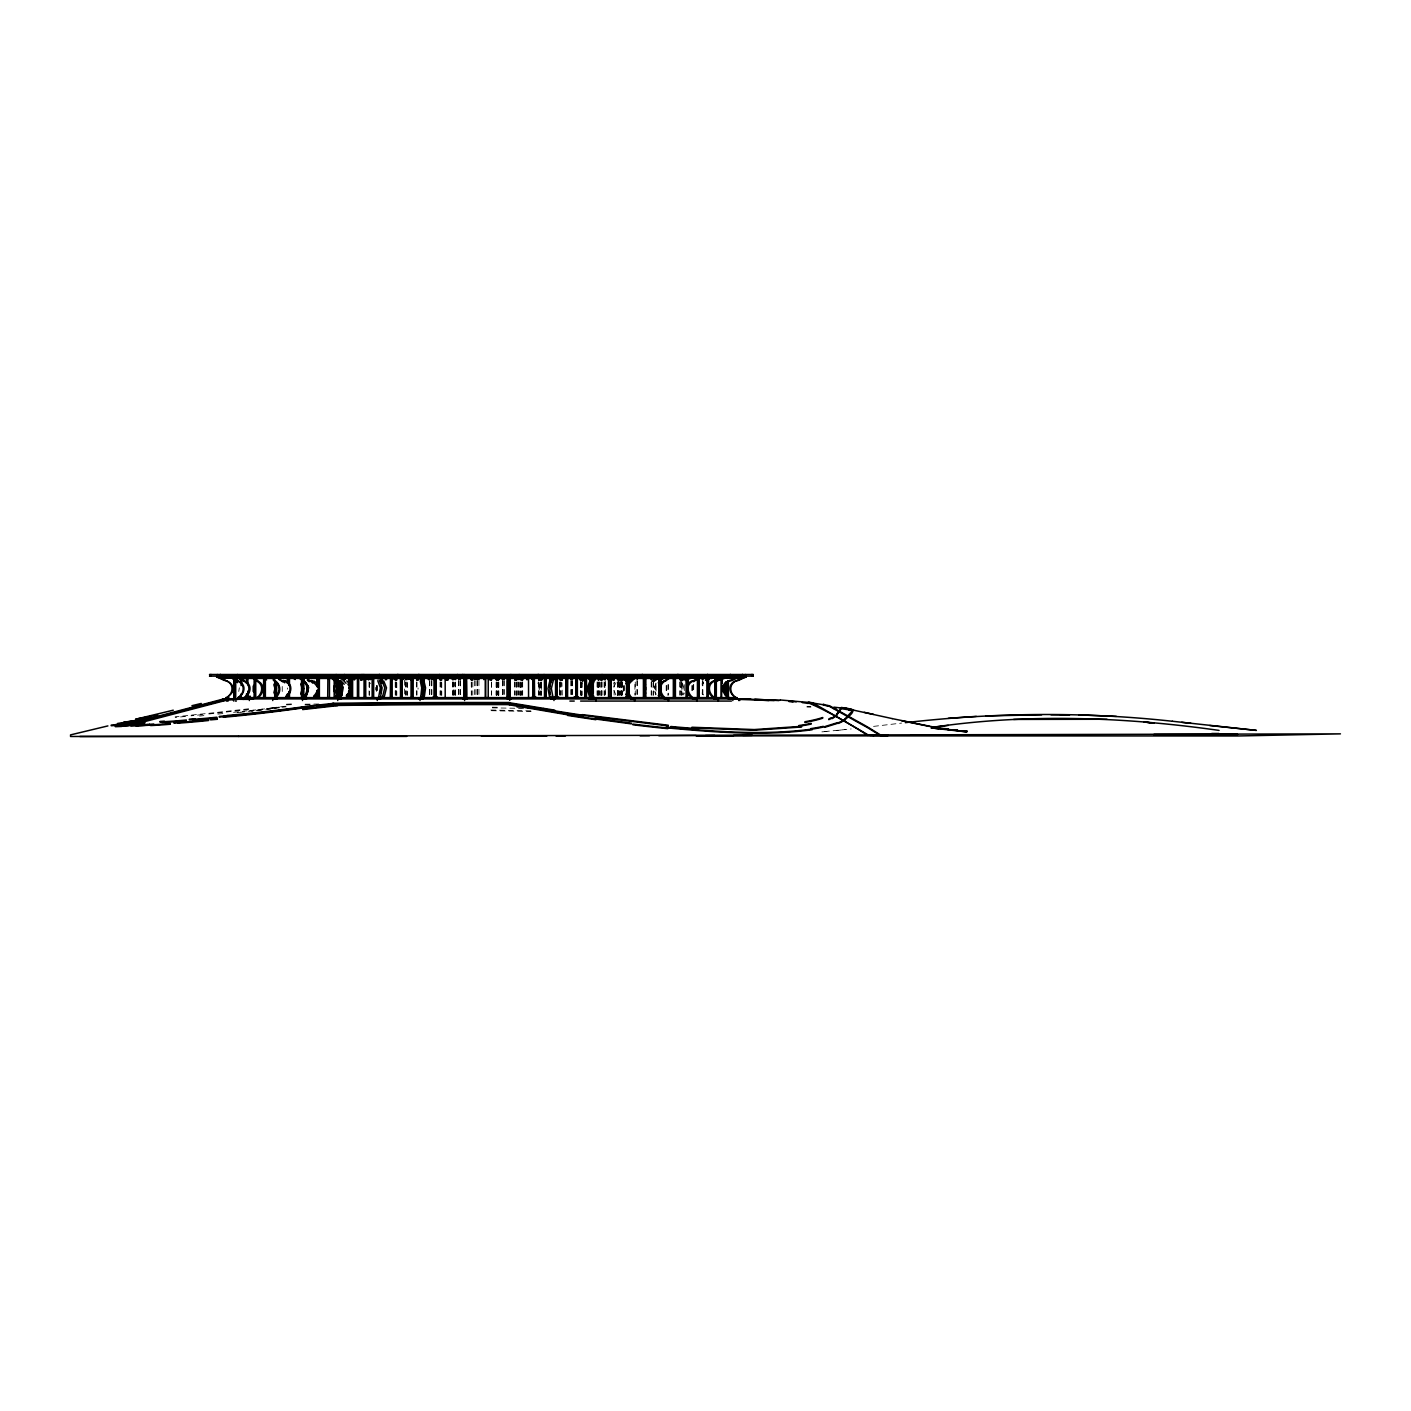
<?xml version="1.0" encoding="UTF-8"?>
<svg xmlns="http://www.w3.org/2000/svg" width="1411" height="1411" viewBox="0 0 1411 1411"><rect width="100%" height="100%" fill="white"/><g stroke="black" fill="none" stroke-linecap="round" stroke-linejoin="round"><path stroke-width="0.75" stroke-dasharray="5 3.75" d="M375.661 690.014L375.679 687.422M496.778 682.448L496.725 694.935M498.577 682.448L498.506 694.935M496.337 682.448L496.284 694.935M498.136 682.448L498.083 694.935M453.196 694.935L453.107 682.448M453.866 694.935L453.76 682.448M454.977 694.935L454.871 682.448M455.63 694.935L455.524 682.448M613.767 687.069L616.166 682.448M541.436 684.476L541.454 693.577M623.309 686.028L623.292 691.461M537.926 683.435L538.244 682.448M540.184 682.448L539.919 694.935L539.037 688.162L540.043 682.448L540.025 695.376M282.271 691.461L282.218 686.028M656.097 686.028L656.062 691.461M238.776 691.461L239.341 687.792M684.264 685.623L684.3 692.113M582.038 682.765L580.679 688.533L581.72 694.935M656.044 684.829L655.127 688.903L656.133 693.295M684.159 684.458L682.871 688.903L684.282 693.859M622.621 683.083L620.946 688.533L622.41 694.935M621.493 682.448L619.482 688.162L620.787 694.935M682.765 684.476L681.442 689.644L683.824 694.935M702.096 684.846L703.666 683.083M613.838 683.418L614.596 682.448M656.027 683.771L654.281 688.903L656.168 694.406M655.992 683.083L653.999 688.533L655.656 694.935M682.695 683.1L680.067 688.533L682.607 694.935M702.096 683.418L703.648 682.13M248.618 708.798L221.174 711.92A352.732 33.811 -12.4 0 1 202.443 713.966L196.588 714.53A351.727 28.679 -12.8 0 1 175.176 716.77M248.618 709.486L221.174 712.59A352.732 33.811 -12.4 0 1 208.511 714.019M271.864 707.811L288.25 705.906M271.864 708.481L277.949 707.758M873.568 726.383L901.594 723.085M233.538 712.343L240.893 711.514A354.972 42.912 -12.1 0 0 279.413 707.07M237.207 712.59L240.893 712.185M282.059 707.281L286.186 706.805M222.867 713.56L215.954 714.319M826.881 731.445L821.29 731.921L851.168 728.958M836.229 730.528L845.559 729.558M202.461 714.636L196.588 715.201A351.727 28.679 -12.8 0 1 190.979 715.836M286.451 704.195L294.44 703.824M286.451 704.883L294.44 704.495M806.969 706.364L810.884 706.47M806.969 707.034L810.884 707.14M703.419 694.935L702.043 693.013M615.866 694.935L613.785 690.014M369.664 682.448L370.405 683.771M702.854 680.825L702.854 695.112M702.325 680.825L702.325 695.112M693.701 684.406L693.701 692.73M693.207 684.794L693.207 693.26M692.342 685.587L692.342 691.549M691.866 685.587L691.866 691.549M681.778 682.024L681.778 695.112M681.319 682.677L681.319 695.376M680.243 682.024L680.243 695.112M679.785 682.024L679.785 695.112M668.338 684.406L668.338 695.112M667.897 684.794L667.897 695.376M666.627 685.587L666.627 692.73M666.186 685.587L666.186 692.73M653.469 682.024L653.469 695.112M653.064 682.677L653.064 695.376M651.6 682.024L651.6 695.112M651.194 682.024L651.194 695.112M637.296 680.825L637.296 695.112M636.943 680.561L636.943 695.376M635.267 682.024L635.267 695.112M634.915 684.406L634.915 695.112M624.226 685.587L624.226 691.549M623.874 685.587L623.874 691.549M623.644 686.91L623.644 691.143M622.233 682.342L622.233 694.776M622.057 682.024L622.057 695.112M621.704 682.024L621.704 695.112M621.493 682.024L621.493 695.112M621.14 682.677L621.14 695.376M620.981 682.342L620.981 694.776M619.94 682.024L619.94 695.112M619.605 682.677L619.605 695.376M618.6 682.024L618.6 695.112M618.106 682.024L618.106 695.112M618.053 682.024L618.053 695.112M617.771 682.024L617.577 695.376M617.454 682.024L617.454 695.112M614.102 682.024L614.102 695.112M605.372 680.825L605.372 695.112M604.878 682.677L604.878 695.376M604.596 682.024L604.596 695.112M604.102 682.024L604.102 695.112M602.091 682.024L602.091 695.112M601.615 682.024L601.527 695.112M601.262 682.024L601.245 695.376M600.821 682.342L600.786 695.376M599.252 682.024L599.252 695.112M598.97 682.024L598.97 695.112M598.423 682.024L598.423 695.112M598.37 682.342L598.37 694.776M597.947 682.677L597.947 695.376M597.523 682.024L597.523 695.112M597.065 682.024L597.065 695.112M581.949 682.677L581.949 695.376M581.896 682.024L581.896 695.112M581.491 682.677L581.491 695.376M580.785 682.024L580.785 695.112M580.521 682.342L580.521 694.776M580.397 682.024L580.397 695.112M572.443 680.825L572.443 695.112M572.072 680.561L572.072 695.376M571.261 680.825L571.261 695.112M570.908 680.825L570.908 695.112M562.301 695.112L561.913 682.677M561.049 682.024L561.049 695.112M560.731 682.024L560.731 695.112M560.096 682.077L560.096 695.023M541.383 682.024L541.383 695.112M541.242 682.677L541.242 695.376M540.254 682.024L540.254 695.112M538.737 682.024L538.861 695.112M538.649 682.024L538.649 695.112M522.67 682.024L522.67 695.112M522.511 682.024L522.511 695.112M521.206 682.024L521.206 695.112M521.047 682.677L521.047 695.376M520.218 682.024L520.218 695.112M520.13 682.677L520.13 695.376M519.019 682.077L519.019 695.023M518.578 682.077L518.578 695.023M517.572 682.024L517.661 695.112M516.426 682.024L516.426 695.112M516.25 682.342L516.285 695.376M514.962 682.024L514.962 695.112M514.821 682.024L514.821 695.112M504.062 680.825L504.062 695.112M503.974 680.561L503.974 695.376M502.581 680.825L502.581 695.112M502.492 680.825L502.492 695.112M498.753 682.024L498.753 695.112M498.718 682.677L498.718 695.376M497.977 682.024L497.907 695.112M497.818 682.342L497.818 694.776M496.46 682.024L496.407 695.376M496.161 682.024L496.125 695.112M491.539 682.024L491.504 695.376M491.381 682.342L491.381 694.776M478.929 680.561L478.929 695.376M477.429 680.825L477.412 695.112M477.165 680.561L477.165 695.376M475.86 680.772L475.86 695.023M474.572 680.825L474.572 695.112M472.808 682.024L472.773 695.112M471.415 682.342L471.415 694.776M471.256 682.024L471.309 695.376M460.303 680.825L460.303 695.112M460.233 680.825L460.233 695.112M458.822 680.561L458.822 695.376M458.734 680.825L458.734 695.112M455.594 682.024L455.665 695.376M453.848 682.024L453.972 695.376M453.019 682.024L453.019 695.112M452.49 682.024L452.49 695.112M441.749 682.677L441.749 695.376M441.59 682.024L441.59 695.112M440.303 682.024L440.303 695.112M440.126 682.024L440.126 695.112M431.801 680.825L431.801 695.112M431.695 680.825L431.695 695.112M429.826 680.561L429.826 695.376M429.614 680.825L429.614 695.112M418.044 687.968L418.044 689.168M416.95 682.024L416.95 695.112M416.686 682.024L416.686 695.112M407.268 682.677L407.268 695.376M406.968 682.024L406.968 695.112M405.962 682.024L405.962 695.112M405.662 682.024L405.662 695.112M404.481 680.261L404.481 694.776M396.773 682.677L396.773 695.376M396.632 682.342L396.632 694.776M396.438 682.024L396.438 695.112M395.556 682.024L395.556 695.112M395.38 682.342L395.38 694.776M395.221 682.024L395.221 695.112M377.407 685.587L377.407 692.73M376.79 685.587L376.79 692.73M376.472 686.487L376.472 692.695M376.367 685.587L376.367 692.73M369.488 682.677L369.488 695.376M369.047 682.024L369.047 695.112M287.385 687.968L287.385 689.168M492.316 707.193A360.034 1.534 1 0 1 500.958 707.352M516.779 707.634A360.034 1.534 1 0 1 543.729 708.11M492.316 707.863A360.034 1.534 1 0 1 543.729 708.781M833.231 708.269A372.098 5.115 0.1 0 1 836.458 708.41M833.231 708.939A372.098 5.115 0.1 0 1 836.458 709.08M490.816 710.015A371.957 1.499 1.2 0 1 531.083 710.862M491.434 710.703A371.957 1.499 1.2 0 1 531.083 711.532M185.511 716.435A351.727 28.679 -12.8 0 1 175.176 717.441M203.889 715.589A363.967 34.869 -12.4 0 1 199.604 716.065M279.413 707.74A354.972 42.912 -12.1 0 1 240.911 712.238M271.3 708.04A366.666 42.277 -11.8 0 1 247.789 710.897M271.3 708.71A366.666 42.277 -11.8 0 1 267.279 709.222M261.335 709.962A366.666 42.277 -11.8 0 1 251.599 711.126M305.076 704.195A360.052 7.549 -0.1 0 1 320.756 704.001M305.076 704.865A360.052 7.549 -0.1 0 1 310.914 704.794M559.638 695.112L559.638 682.024L559.462 695.112"/><path stroke-width="1.5" d="M464.925 690.385L464.925 687.069M508.665 686.028L508.683 691.796M464.29 694.935L464.078 680.966M466.071 694.935L465.859 680.966M464.166 696.928L464.219 695.993M465.947 696.928L466.018 695.993M466.512 694.935L466.3 680.966M464.113 697.775L464.078 678.444L422.418 678.444M466.477 695.464L466.371 696.928M549.743 686.716L549.973 685.235M549.796 686.363L549.973 692.413M645.515 687.069L645.515 690.014M509.142 681.848L509.3 680.966A49.438 5.415 -90 0 1 509.935 677.968M549.955 685.235L551.066 681.848M422.577 696.24L423.529 687.792L422.083 680.966M420.901 695.729L421.73 687.792L420.284 680.966M422.524 696.417L422.242 697.775L422.489 696.593M420.743 696.417L420.425 697.775M348.887 690.737L348.482 692.113M308.286 690.737L307.139 693.577M422.718 695.729L423.759 687.792L422.154 680.966M424.446 695.993L425.558 687.792L423.953 680.966M289.978 690.755L289.943 686.363M424.341 696.417L423.953 697.775M334.336 691.796L334.301 685.623M317.122 690.755L316.769 691.796M337.952 691.796L335.73 696.24M380.635 696.24L382.081 687.792L379.753 680.966M380.582 696.417L379.965 698.092A31.871 10.918 89.5 0 1 379.647 698.921M378.783 696.417L380.37 687.792L377.795 680.684M378.659 696.752L378.148 698.092M253.186 691.461L253.222 686.028M341.674 695.729L343.261 687.422L339.91 680.684M551.048 681.848L551.472 680.966A49.438 13.863 90 0 1 554.082 676.575M341.127 696.928L340.651 697.934M335.095 693.577L336.241 688.533L335.024 684.123M384.427 696.24L386.491 687.792L383.739 680.966M384.18 696.752L383.669 697.775M316.628 692.113L315.376 694.141M382.769 695.993L384.78 687.792L381.975 680.966M382.557 696.417L381.852 697.775M338.728 698.269L341.832 688.162L338.023 680.402M254.086 692.113L255.038 688.533L254.015 685.217M289.414 692.113L285.657 696.593M273.91 692.713L275.039 688.533L273.875 684.846M306.328 696.417L308.709 687.422L303.894 680.102M306.028 696.928L305.252 698.269A31.324 16.914 89 0 1 304.882 698.974M347.794 693.577L347.124 694.671M232.304 692.113C235.813 686.875 229.993 682.148 225.495 680.402M337.987 694.935L336.224 697.775M300.755 693.859L302.342 688.903L300.86 684.123M645.444 684.458L644.245 688.533L645.568 693.295M335.518 696.593L334.777 697.775M303.665 698.269C308.374 693.224 309.52 684.406 302.818 680.402M306.804 694.124L304.141 697.775M625.831 683.771L628.212 680.966A49.42 29.243 89.8 0 1 631.652 677.933M346.947 694.935L346.206 695.993M276.591 696.752C281.653 691.813 280.595 683.206 274.016 680.102M276.468 696.928L275.515 698.269A31.553 20.742 88.9 0 1 275.057 698.974L275.198 680.825M232.109 692.413L231.192 693.577M242.815 698.956A30.248 27.462 88 0 0 243.821 697.969C249.923 693.789 251.458 684.07 243.327 680.966M346.63 697.775C350.969 693.189 352.538 685.164 346.771 680.966M301.337 694.935L303.718 688.533L301.354 683.1M274.404 693.859L276.362 688.533L274.298 683.771M833.866 707.158L840.885 707.969A361.816 62.648 10.7 0 1 838.152 712.484L836.811 713.895M853.408 710.474L840.885 708.639A361.816 62.648 10.7 0 1 838.152 713.155L836.811 714.566M275.41 696.752C280.807 692.166 280.119 683.365 273.346 680.402M275.268 696.928L274.21 698.269M302.836 697.775C307.686 693.295 309.132 684.741 302.554 680.966M314.724 694.935L313.577 696.24M313.718 697.775C319.027 693.577 320.756 684.67 313.842 680.966M236.731 698.939A29.754 28.573 86.5 0 0 237.824 697.951C244.244 693.93 245.814 683.947 237.401 680.966M256.908 697.775C262.728 693.559 263.998 684.159 256.343 680.966M625.902 681.848L626.766 680.966A49.508 29.296 89.8 0 1 632.287 676.539L637.419 676.698A49.42 29.243 -89.8 0 0 631.881 681.072C626.131 685.093 627.648 693.101 631.669 697.775M230.928 693.859L228.335 696.24M257.843 697.775C263.963 693.718 265.391 684.07 257.455 680.966M285.692 697.775C291.636 693.789 293.365 684.3 285.692 680.966M658.249 682.765L660.26 680.966M249.394 696.24L247.472 698.092A32.118 30.83 -87.2 0 1 246.555 698.904M250.417 696.24L248.195 698.269A32.4 31.113 -89.4 0 1 247.419 698.904M238.053 697.934C245.003 694.212 246.872 683.806 237.965 680.966A78.54 75.965 -9.6 0 0 236.36 680.208M227.947 696.593L226.571 697.775M226.377 697.934L225.972 698.269A33.564 33.176 -86.9 0 1 225.178 698.939A31.553 31.165 84.7 0 0 225.76 698.269C233.979 694 234.649 682.589 224.455 680.102M665.163 680.966C658.408 684.67 659.907 693.401 664.987 697.775M663.84 680.966C656.997 684.652 658.567 693.418 663.699 697.775M844.977 718.922L853.408 709.804L841.362 707.422M844.977 719.592C853.62 712.555 858.523 708.163 840.445 708.057M693.242 680.966C685.199 684.388 687.404 694 693.418 698.092A31.871 27.603 89.1 0 0 694.247 698.904M692.431 680.684C684 683.947 685.799 693.983 692.272 698.092A32.753 28.361 89.5 0 0 693.154 698.904M715.571 680.684C706.523 683.612 708.251 694.159 715.324 698.092A32.118 30.83 87.2 0 0 716.241 698.904M714.989 680.402C705.183 683.189 706.84 694.3 714.601 698.269A32.4 31.113 89.4 0 0 715.395 698.904M731.374 680.102C721.338 682.607 721.832 694.106 730.21 698.269A31.324 31.289 72.1 0 0 730.986 698.921M738.341 680.102C728.217 682.554 728.711 694.036 737.036 698.269A31.553 31.165 -84.7 0 0 737.794 698.921A33.564 33.176 86.9 0 1 736.807 698.286C728.464 694.424 726.771 682.889 737.3 680.402M730.016 680.402C719.628 682.924 721.268 694.494 729.61 698.269A33.194 33.158 -85.4 0 0 730.439 698.904M828.821 718.993L831.185 717.793M828.821 719.663L831.185 718.481M837.675 722.608L824.535 726.7M837.675 723.296L824.535 727.37M238.071 699.362L228.035 699.785L127.643 726.083L122.404 726.295L228.035 699.098L238.071 698.692M122.404 725.624L222.797 699.168L248.107 699.362M122.404 726.295L222.797 699.856L232.833 699.362M107.906 725.907L70.55 734.884L70.55 736.489L873.568 734.937M135.915 719.169L173.271 710.192M191.931 705.694L201.279 703.454M812.207 729.064C763.757 735.607 714.619 731.568 666.168 727.124M812.207 729.734C763.757 736.277 714.619 732.238 666.168 727.794M801.589 726.33L754.285 729.558L691.919 727.247M801.589 727L754.285 730.245L691.919 727.917M302.642 708.904L337.723 704.953M302.642 709.574L337.723 705.623M316.717 705.218L333.701 703.331M316.717 705.906L333.701 704.001M948.28 725.413L931.472 727.476C1026.82 713.243 1123.861 716.947 1219.069 730.404M127.131 723.155L128.93 722.943M127.131 723.825L128.93 723.614M905.315 722.661C993.891 712.555 1083.719 711.55 1172.382 721.268M115.367 726.03L121.699 725.765M115.367 726.7L121.699 726.453M219.287 716.435L225.831 715.783M219.287 717.105L225.831 716.471M174.012 722.503L179.603 721.991M174.012 723.173L179.603 722.661M210.574 719.187L217.347 718.605M210.574 719.875L217.347 719.275M189.303 719.169L194.912 718.71M189.303 719.839L194.912 719.398M948.28 718.305L976.289 716.382M159.972 721.462L164.329 721.144M159.972 722.132L164.329 721.815M149.301 724.319L153.799 724.019M149.301 724.989L153.799 724.69M931.472 728.005L938.932 727.67L931.472 728.235L938.932 728.111L966.958 731.956L931.472 727.97L938.932 728.111L892.246 718.622M1013.645 719.434L1107.018 719.257M985.619 715.924L1041.653 714.813M135.791 722.767L138.543 722.679M135.791 723.437L138.543 723.349M742.856 735.378L752.186 735.307L733.508 735.396M79.88 736.489L238.618 736.471M733.508 735.801L696.17 735.837L1237.729 735.978L1340.45 733.861L873.568 734.919M814.323 703.842L808.221 702.29L829.562 705.765L860.587 723.085A358.112 60.655 9.4 0 1 869.229 728.005L880.129 734.725L888.101 735.466L880.129 735.396L869.335 728.693A358.112 60.655 9.4 0 0 860.463 723.737L829.562 706.435L823.389 705.006M406.703 736.419L238.618 736.489M869.846 735.448L888.101 735.466M481.398 736.26L546.762 736.154M209.498 674.493L753.298 674.493M222.162 675.834L740.634 675.834M209.498 676.134L753.298 676.134M216.659 676.698L228.529 676.698M230.275 676.698L235.196 676.698M238.9 676.698L249.006 676.698M261.599 676.698L277.738 676.698M279.942 676.663L306.857 676.698M307.686 676.663L341.127 676.698M341.779 676.663L421.624 676.698M422.189 676.663L470.18 676.663M500.323 676.663L508.066 676.663M511.382 676.663L551.384 676.663M586.517 676.698L588.352 676.698M621.687 676.698L629.077 676.698M655.939 676.698L663.417 676.698M665.675 676.698L672.024 676.698M685.058 676.698L690.385 677.245M693.048 676.698L701.214 676.698M713.807 676.698L723.896 676.698M746.137 676.698L727.617 676.698A46.087 43.988 54.2 0 0 719.963 679.961M222.162 677.245L740.634 677.245M220.363 678.144L228.97 678.144M230.998 678.144L236.007 678.144M363.844 678.18L392.399 678.18L392.399 679.485M417.021 678.18L403.564 678.18L403.564 679.485M531.206 678.18L561.031 678.18M684.247 678.144L689.961 678.144M742.433 678.144L726.788 677.703M273.258 678.444L264.862 678.444L264.862 697.493M280.013 678.444L287.844 678.444L287.844 683.206M307.915 678.444L317.44 678.444L317.44 686.787M335.924 678.444L338.181 678.444L338.146 697.493M341.744 678.444L377.478 678.444M380.317 678.444L420.019 678.444M465.048 678.444L508.948 678.444M509.706 678.444L551.542 678.444M553.747 678.444L591.985 678.444M594.313 678.444L630.223 678.444M632.41 678.444L664.246 678.444M666.433 678.444L690.808 678.444M694.988 678.444L697.934 678.444L697.934 697.493M711.797 678.444L708.093 678.444L708.093 682.024M717.441 678.444L724.601 678.444M433.001 696.981L437.428 696.981M532.159 696.981L535.827 696.981M554.276 696.981L558.65 696.981M574.171 696.822L578.193 696.822M225.672 697.616L228.847 697.616L228.847 698.921M237.789 697.493L242.039 697.493M242.992 697.616L737.142 697.616M228.723 698.727L235.231 698.727M237.101 698.727L242.11 698.727M252.728 698.727L242.868 699.362M692.536 698.727L694.741 699.168M222.585 698.921L740.228 698.921M588.898 699.168L596.165 698.727L592.602 699.168M226.518 701.073L228.141 701.073M233.75 701.073L232.938 698.921M235.443 701.073L236.343 701.073M569.885 701.073L574.242 701.073M580.591 701.073L731.445 701.073M1050.983 714.777L1069.661 714.83L1060.331 714.777M940.802 728.87L948.28 728.87L931.472 727.776L938.932 728.87M910.924 735.113L985.619 734.919L929.602 735.237M696.17 735.554L658.814 735.713M705.5 735.554L714.83 735.484M565.441 735.96L556.093 736.031M640.135 735.784L649.483 735.731M1211.59 733.597L1219.069 733.614L1211.59 733.632M735.995 698.745L780.16 700.297M739.999 699.45L774.128 700.597M1078.992 714.918L1116.348 716.365M849.052 709.627L853.408 709.804M849.052 710.297L852.367 710.421M754.85 699.239L778.943 700.579M754.85 699.909L768.907 700.544M780.195 699.962L808.221 702.396M668.355 725.254L582.337 714.619M668.355 725.924L582.337 715.289M1172.382 721.25L1256.407 730.404L1209.721 725.519M824.13 704.424L823.16 704.371L824.165 704.724M788.978 701.549L793 701.99M1181.712 722.309L1191.043 723.367M790.195 701.179L796.227 701.867M809.297 702.343L812.754 702.801L867.888 734.761L873.991 735.484M631.405 723.19L595.001 718.287M631.405 723.878L595.001 718.957M802.242 702.59L808.274 703.436M508.277 702.572L527.026 705.606A363.421 58.856 11.2 0 0 554.735 710.139M508.277 703.242L527.026 706.276A363.421 58.856 11.2 0 0 554.735 710.809M566.852 713.984L509.159 704.124M566.852 714.671L509.159 704.794M929.602 726.471L901.594 720.704M845.559 708.393L892.246 718.605M864.237 712.308L873.568 714.389M812.26 704.001L814.323 704.512M809.314 703.295C824.465 709.574 850.251 723.914 867.888 735.448M826.899 705.518L828.839 706.064M284.687 680.966L286.38 682.13M312.484 680.966L317.122 686.363M303.876 680.966L306.787 683.771M287.174 682.748L288.25 683.753M288.567 684.106L289.396 685.217M337.952 683.1L336.047 680.966A49.508 29.296 -89.8 0 0 330.879 676.769M659.978 697.775L658.249 695.464M630.223 697.775C626.149 693.048 624.756 685.164 630.4 680.966A49.508 29.296 -89.8 0 1 635.955 676.627M628.036 697.775L625.814 694.124M625.937 696.752L626.572 697.775M347.9 684.106L348.499 685.217M589.816 697.775L587.082 688.533L589.939 680.966A49.438 21.888 90 0 1 594.084 676.575L598.37 676.698A49.438 21.888 -90 0 0 594.207 681.019L591.332 688.533L594.066 697.775M592.479 697.775L589.727 688.533L592.602 680.966A49.438 21.888 -90 0 1 596.747 676.575M591.403 697.775L588.669 688.533L591.526 680.966A49.438 21.888 90 0 1 594.119 677.968M307.721 685.235L308.286 686.716M337.917 685.623L334.583 680.966A49.42 29.243 -89.8 0 0 329.063 676.539L329.098 677.245M553.077 697.775L551.348 688.533L553.165 680.966A49.438 13.863 -90 0 1 555.793 676.575M551.384 697.775L550.837 695.993M549.69 697.775L547.962 688.533L549.779 680.966A49.438 13.863 90 0 1 552.406 676.575L585.777 675.94M550.413 694.406L549.955 692.413M509.918 697.775L509.953 680.966A49.438 5.415 -90 0 1 510.976 676.575L508.56 676.698A49.438 5.415 -90 0 0 507.537 681.019L507.501 697.775M509.265 697.775L509.124 696.593M508.154 697.775L508.189 680.966A49.438 5.415 -90 0 1 509.212 676.575M349.081 687.422L349.134 688.533M751.64 674.493L751.71 676.134M745.625 674.493L745.625 676.134M742.486 674.493L742.486 676.134M742.327 674.493L742.327 676.134M742.168 678.144L514.486 677.933L514.486 676.134M740.105 675.834L740.105 677.245M739.699 698.921L739.699 700.544M739.223 676.134L739.223 677.933M739.117 676.134L739.117 677.933M738.676 698.921L738.676 700.544M738.235 675.834L738.235 677.245M736.613 697.616L736.613 698.921M734.937 697.616L734.937 698.921M733.261 675.834L733.261 677.245M732.856 698.921L732.856 700.544M732.521 676.134L732.521 677.933M732.15 676.134L732.15 677.933M731.427 675.834L731.427 677.245M730.457 674.493L730.457 676.134M730.228 674.493L730.228 676.134M729.857 697.616L729.857 698.921M728.411 680.825L728.411 697.493M728.235 697.616L728.235 698.921M727.829 680.561L728.005 697.493M726.348 682.024L726.348 696.311M725.96 682.024L725.96 695.112M725.395 682.677L725.395 695.376M722.256 678.444L722.256 683.206M722.256 685.587L722.256 691.549M721.568 677.703L712.308 677.703M721.691 678.444L721.638 697.493M721.092 678.444L721.092 697.493M718.746 675.834L718.746 677.245M718.375 698.921L718.375 701.073M718.217 676.134L718.217 677.933M717.582 676.134L717.582 677.933M717.035 675.834L717.035 677.245M716.329 679.643L716.329 697.493M715.783 679.643L715.783 697.493M715.818 699.168L714.213 699.168M715.5 679.643L715.553 698.921M714.954 678.444L714.954 697.493M714.019 697.616L714.019 698.921M708.622 678.444L708.622 682.024M708.622 683.206L708.622 693.93M708.093 683.206L708.093 693.93M708.093 695.112L708.093 697.493M707.722 674.493L707.722 676.134M707.581 697.493L707.581 678.444L698.674 678.444L698.674 697.493M707.405 674.493L707.405 676.134M707.052 678.444L707.052 697.493M702.854 678.444L702.854 679.643M702.325 678.444L702.325 679.643M699.962 677.703L690.808 677.703M699.186 678.444L699.186 697.493M697.422 678.444L697.422 697.493M697.034 675.834L697.034 677.245M696.699 676.134L696.699 677.933M696.699 698.921L696.699 701.073M695.817 676.134L695.817 677.933M695.482 675.834L695.482 677.245M694.124 697.616L694.124 698.921M692.73 697.616L692.536 699.168M690.102 676.134L690.102 677.933M688.074 678.444L688.074 695.112M687.598 678.444L687.598 697.493M686.646 678.444L686.646 697.493M686.169 678.444L686.169 697.493M681.778 678.444L681.778 679.643M680.243 678.444L680.243 679.643M679.785 678.444L679.785 679.643M678.109 674.493L678.109 676.134M677.721 674.493L677.721 676.134M675.41 678.444L675.41 697.493M674.952 678.444L674.952 697.493M673.788 678.444L673.788 697.493M673.329 678.444L673.329 697.493M671.724 677.703L654.88 677.703M668.779 675.834L668.779 677.245M668.638 676.134L668.638 677.933M668.461 698.921L668.461 701.073M667.544 676.134L667.544 677.933M667.403 675.834L667.403 677.245M667.191 699.168L664.458 699.168M666.239 697.616L666.239 698.921M665.022 697.616L665.022 698.921M661.265 678.444L661.265 696.311M660.842 678.444L660.842 680.825M660.842 682.024L660.842 695.112M660.489 676.134L660.489 677.933M659.466 678.444L659.466 697.493M659.043 678.444L659.043 697.493M653.469 678.444L653.469 679.643M651.6 678.444L651.6 679.643M651.194 678.444L651.194 679.643M645.744 678.444L645.744 697.493M645.356 678.444L645.356 697.493M643.786 678.444L643.786 697.493M643.416 678.444L643.416 697.493M642.534 674.493L642.534 676.134M642.076 674.493L642.076 676.134M637.719 677.703L629.553 677.703M637.296 678.444L637.296 679.643M634.879 676.134L634.879 677.933M634.809 675.834L634.809 677.245M634.562 698.921L634.562 701.073M633.998 699.168L630.788 699.168M633.698 675.834L633.698 677.245M633.627 676.134L633.627 677.933M632.745 697.616L632.745 698.921M631.74 697.616L631.74 698.921M628.971 678.444L628.971 679.643M628.971 680.825L628.971 696.311M628.636 678.444L628.636 679.643M628.636 680.825L628.636 696.311M628.195 677.703L620.24 678.144L620.258 676.134M626.872 678.444L626.872 697.493M626.537 678.444L626.537 697.493M626.043 676.134L626.043 680.278M625.99 680.825L625.743 678.444L625.655 679.643M625.443 676.134L625.443 677.933M625.179 678.444L625.214 679.643M624.791 676.134L624.791 680.278M624.456 678.444L624.456 679.643M624.226 678.444L624.226 679.643M623.909 676.134L623.803 677.933M623.874 678.444L623.874 679.643M623.38 676.134L623.539 678.144M623.203 676.134L623.203 677.933M622.233 676.134L622.233 680.278M622.057 678.444L622.057 679.643M621.704 678.444L621.704 679.643M621.493 678.444L621.493 679.643M620.981 676.134L620.981 680.278M619.888 676.134L619.888 677.933M619.94 678.444L619.94 679.643M618.653 676.134L618.653 677.933M618.6 678.444L618.6 679.643M618.212 676.134L618.212 677.933M618.106 678.444L618.106 679.643M618.053 678.444L618.053 679.643M617.771 678.444L617.771 679.643M617.454 678.444L617.454 679.643M614.155 676.134L614.155 680.278M613.573 678.444L613.485 679.643M612.903 676.134L612.903 680.278M612.409 676.134L612.409 677.933M611.774 676.134L611.774 677.933M611.422 676.134L611.422 680.278M611.086 678.444L611.086 697.493M610.769 697.493L610.769 678.444L610.716 679.643M610.169 676.134L610.169 680.278M609.746 676.134L609.746 677.933M609.041 676.134L609.041 677.933M608.864 678.444L608.864 697.493M608.564 678.444L608.564 697.493M608.07 678.444L607.859 679.643M605.372 678.444L605.372 679.643M604.596 678.444L604.596 679.643M604.102 678.444L604.102 679.643M602.056 674.493L602.074 680.278M601.615 678.444L601.527 679.643M601.262 678.444L601.262 679.643M600.821 676.134L600.821 680.278M600.575 676.134L600.575 677.933M599.693 676.134L599.693 677.933M599.252 678.444L599.252 679.643M598.952 677.703L591.668 677.703M598.97 678.444L598.97 679.643M598.423 678.444L598.423 679.643M598.37 676.134L598.37 680.278M596.483 676.134L596.483 677.933M596.183 675.834L596.183 677.245M596.006 698.921L596.006 701.073M595.354 675.834L595.354 677.245M595.072 676.134L595.072 677.933M594.631 697.616L594.631 698.921M593.89 697.616L593.89 698.921M593.308 682.677L593.308 693.26M592.197 680.825L591.95 696.311M590.574 678.444L590.574 679.643M589.569 678.444L589.569 679.643M589.145 678.444L589.145 679.643M588.387 677.703L581.385 677.703M586.429 678.444L586.429 697.493M586.341 676.134L586.341 696.84M586.024 678.444L586.024 697.493M585.406 675.94L585.248 677.245M585.389 678.444L585.389 697.493M585.071 676.134L584.983 697.493M584.595 676.134L584.595 677.933M584.031 676.134L584.031 677.933M582.196 678.444L582.196 679.643M581.773 676.134L581.773 680.278M580.785 678.444L580.785 679.643M580.521 676.134L580.521 680.278M580.397 678.444L580.397 679.643M579.815 678.444L579.586 679.643M579.498 676.134L579.498 677.933M577.381 678.444L577.381 697.493M576.993 678.444L576.993 697.493M576.235 678.444L576.235 697.493M575.864 678.444L575.864 697.493M572.443 678.444L572.443 679.643M571.261 678.444L571.261 679.643M570.908 678.444L570.908 679.643M567.575 678.444L567.575 697.493M567.434 676.134L567.24 697.493M566.499 676.134L566.499 677.933M566.358 678.444L566.358 697.493M566.181 676.134L566.181 696.84M566.023 678.444L566.023 697.493M565.247 676.134L565.247 677.933M562.301 678.444L562.301 679.643M562.142 676.134L562.142 680.278M561.296 676.134L561.296 677.933M560.89 676.134L560.89 680.278M560.731 678.444L560.731 679.643M559.991 676.134L560.096 679.485M557.133 678.444L557.133 697.775M556.834 678.444L556.834 697.493M555.846 678.444L555.846 697.493M555.546 678.444L555.546 697.493M554.84 699.168L551.031 699.168M554.576 676.134L554.576 677.933M554.082 675.834L554.082 677.245M553.959 698.921L553.959 700.544M553.553 675.834L553.553 677.245M553.059 676.134L553.059 677.933M553.094 697.616L553.094 698.921M552.636 697.616L552.636 698.921M550.219 678.444L550.219 679.643M549.955 678.444L549.955 679.643M546.11 678.444L546.11 697.493M545.934 676.134L545.845 697.493M545.316 676.134L545.334 678.144M545.016 675.834L545.016 677.245M544.681 676.134L544.752 697.493M544.505 678.444L544.505 697.493M544.046 674.493L544.187 677.245M543.905 676.134L543.905 677.933M543.429 676.134L543.429 677.933M541.895 676.134L541.895 677.933M541.383 678.444L541.383 679.643M540.254 678.444L540.254 679.643M540.078 676.134L540.078 680.278M539.549 676.134L539.496 678.144M539.196 675.834L539.196 677.245M538.826 676.134L538.826 680.278M538.438 675.834L538.438 677.245M538.649 678.444L538.649 679.643M538.332 674.493L538.332 676.134M538.05 674.493L538.102 677.933M534.381 678.444L534.593 697.493M533.182 678.444L533.182 697.493M532.97 678.444L532.97 697.493M531.788 678.18L531.788 679.485M528.525 678.444L528.561 697.493M527.097 678.444L527.097 679.643M526.903 678.444L526.903 679.643M522.67 678.444L522.67 679.643M522.493 676.134L522.493 680.278M522.176 676.134L522.176 677.933M521.682 675.834L521.682 677.245M521.153 675.834L521.223 680.278M520.659 676.134L520.659 677.933M520.218 678.444L520.218 679.643M519.213 674.493L519.213 676.134M519.019 679.485L519.019 678.18L488.753 678.18L488.841 679.485M518.578 678.18L518.578 679.485M517.572 678.444L517.661 679.643M516.426 678.444L516.426 679.643M516.25 676.134L516.25 680.278M516.02 676.134L516.02 677.933M514.997 676.134L514.997 680.278M514.821 678.444L514.821 679.643M511.981 678.144L489.882 677.933L489.882 676.134M511.293 699.168L507.343 699.168M510.87 674.493L510.87 676.134M510.447 676.134L510.447 677.933M509.759 675.834L509.759 677.245M509.706 679.643L509.777 697.493M509.724 698.921L509.724 700.544M509.565 675.834L509.565 677.245M508.877 676.134L508.877 677.933M507.149 678.444L507.202 697.493M504.062 678.444L504.062 679.643M502.581 678.444L502.581 679.643M502.492 678.444L502.492 679.643M498.947 676.134L498.947 677.933M498.753 678.444L498.753 679.643M497.977 678.444L497.907 679.643M497.801 676.134L497.818 680.278M496.566 676.134L496.566 680.278M496.231 676.134L496.231 677.933M496.161 678.444L496.125 679.643M491.451 677.933L491.451 676.134L491.381 680.278M491.539 678.444L491.539 679.643M490.128 676.134L490.128 680.278M488.224 678.444L488.224 697.493M485.631 678.444L485.631 697.493M485.366 678.444L485.366 697.493M483.867 678.444L483.867 679.643M478.929 678.444L478.929 679.643M477.429 678.444L477.412 679.643M477.165 678.444L477.165 679.643M475.86 679.485L475.913 678.18L445.664 678.18L445.664 679.485M474.59 678.444L474.572 679.643M472.914 676.134L472.914 677.933L450.814 678.144M472.667 676.134L472.667 680.278M471.415 680.278L471.415 676.134L471.362 677.933M471.256 678.444L471.256 679.643M466.829 699.168L462.861 699.168M466.565 676.134L466.424 678.144M466.635 678.444L466.635 697.493M465.418 676.134L465.418 677.933M464.713 675.834L464.713 677.245M464.925 697.616L464.819 698.921M464.589 675.834L464.589 677.245M464.607 698.921L464.607 700.544M464.043 674.493L463.866 677.933M464.043 678.444L464.043 697.493M462.438 674.493L462.438 676.134M460.303 678.444L460.303 679.643M460.233 678.444L460.233 679.643M458.734 678.444L458.734 679.643M457.517 674.493L457.517 676.134M455.594 678.444L455.594 679.643M453.919 676.134L453.919 677.933M453.848 678.444L453.848 679.643M453.09 678.444L453.019 679.643M452.367 676.134L452.367 677.933M452.367 678.444L452.49 679.643M448.31 676.134L448.31 677.933L220.627 678.144M447.975 678.444L447.975 679.643M447.798 676.134L447.798 680.278M446.776 676.134L446.776 677.933M446.546 676.134L446.546 680.278M446.37 678.444L446.37 679.643M445.153 678.444L445.223 697.493M442.137 676.134L442.137 677.933M441.572 676.134L441.572 680.278M440.567 675.94L440.62 677.933M440.373 675.94L440.32 680.278M440.126 678.444L440.126 679.643M439.544 674.493L439.544 676.134M435.893 678.444L435.893 697.493M435.717 678.444L435.717 697.493M434.465 678.444L434.465 697.493M434.271 678.444L434.271 697.493M433.424 679.485L433.424 678.18L417.462 678.144L417.497 676.134M432.86 678.18L432.86 679.485M431.801 678.444L431.801 679.643M431.695 678.444L431.695 679.643M429.614 678.444L429.614 679.643M428.203 678.444L428.415 679.643M424.693 676.134L424.693 677.933M424.358 675.834L424.358 677.245M424.147 678.444L424.147 686.787M424.147 690.349L424.147 697.493M423.97 676.134L423.97 682.342M423.6 675.834L423.6 677.245M423.265 676.134L423.3 678.144M422.718 676.134L422.771 682.677M422.806 699.168L418.944 699.168M422.542 683.206L422.542 695.112M421.148 697.616L421.148 698.921M420.901 676.134L420.901 677.933M420.743 697.616L420.743 698.921M420.355 675.834L420.355 677.245M420.019 698.921L420.019 700.544M419.914 677.245L419.914 675.834A49.35 11.729 -88.6 0 1 422.259 679.802M419.367 676.134L419.367 677.933M419.014 674.493L419.014 676.134M418.75 674.493L418.608 677.245M418.132 676.134L418.132 680.278M416.88 676.134L416.88 680.278M416.686 678.444L416.686 679.643M413.229 678.444L413.229 679.643M412.859 678.444L412.859 697.493M412.576 678.444L412.576 697.493M411.536 678.444L411.536 697.493M411.254 678.444L411.254 697.493M410.901 678.444L410.901 679.643M410.742 678.444L410.742 679.643M409.737 676.134L409.737 677.933M408.714 677.245L408.714 676.539A49.438 13.863 90 0 1 410.442 679.273A49.438 13.863 -90 0 0 409.384 677.492M408.238 676.134L408.238 677.933M406.968 678.444L406.968 679.643M405.962 678.444L405.962 679.643M405.662 678.444L405.662 679.643M402.682 675.834L402.805 677.933M402.064 678.444L402.064 697.493M401.906 676.134L401.747 697.493M401.641 675.834L401.5 677.933M400.653 676.134L400.812 697.493M400.495 678.444L400.495 697.493M397.973 674.493L397.973 676.134M397.743 674.493L397.743 676.134M397.479 675.834L397.567 677.933M396.632 676.134L396.632 680.278M396.297 676.134L396.297 677.933M396.438 678.444L396.438 679.643M395.556 678.444L395.556 679.643M395.38 676.134L395.38 680.278M395.221 678.444L395.221 679.643M392.734 678.444L392.734 679.643M391.905 678.444L391.905 697.493M391.535 678.444L391.535 697.493M391.341 678.18L391.341 679.485M390.724 678.444L390.724 697.493M390.53 678.444L390.353 697.493M386.561 678.444L386.561 679.643M385.803 678.444L385.803 679.643M385.432 678.444L385.432 679.643M383.386 675.834L383.316 677.933M382.399 678.444L382.399 680.825M382.099 675.834L382.293 680.278M382.011 678.444L382.011 680.825M381.305 686.91L381.305 691.143M381.023 676.134L381.023 680.278M381.023 686.487L381.023 692.695M380.582 699.168L376.931 699.168M379.471 674.493L379.471 676.134M379.259 674.493L379.259 676.134M379.189 697.616L379.189 698.921M378.906 675.834L378.906 677.245M378.518 697.616L378.518 698.921M378.219 676.134L378.042 678.144M377.866 675.834L377.866 677.245M377.107 675.834L377.107 677.245M377.284 698.921L377.284 700.544M376.772 676.134L376.772 677.933M373.668 678.444L373.668 697.493M373.227 678.444L373.227 697.493M372.663 678.444L372.663 697.493M372.239 678.444L372.239 697.493M370.864 678.444L370.599 679.643M369.047 678.444L369.047 679.643M368.553 678.444L368.553 679.643M368.095 678.444L368.095 679.643M367.724 676.134L367.724 677.933M367.089 675.834L367.089 677.245M366.789 676.134L366.789 677.933M366.331 676.134L366.331 677.933M365.678 676.134L365.731 697.493M365.572 675.834L365.572 677.245M365.273 678.444L365.273 697.493M364.849 678.444L364.849 697.493M364.426 676.134L364.426 696.84M364.373 678.444L364.373 697.493M363.879 674.493L363.879 676.134M363.862 677.703L363.844 679.485M363.438 675.834L363.438 677.245M363.103 676.134L363.103 677.933M362.221 676.134L362.221 677.933M362.045 674.493L361.992 680.278M361.533 678.444L361.533 679.643M361.181 678.444L361.181 679.643M360.74 676.134L360.74 680.278M358.694 678.444L358.694 697.493M358.2 678.444L358.2 697.493M357.918 678.444L357.918 697.493M357.424 678.444L357.424 697.493M354.955 678.444L354.725 679.643M354.214 678.444L354.214 679.643M353.932 679.643L354.055 678.18L325.094 677.703M353.755 676.134L353.755 677.933M353.05 676.134L353.05 677.933M352.627 676.134L352.591 697.493M352.08 697.493L352.08 678.444L352.027 679.643M351.727 678.444L351.727 679.643M351.374 676.134L351.374 696.84M351.004 675.94L351.022 677.933M350.545 675.94L350.387 677.933M349.893 676.134L349.84 697.493M349.24 678.444L349.311 697.493M348.87 697.775L348.64 692.695M348.64 676.134L348.711 685.587M344.743 678.444L344.743 679.643M344.584 676.134L344.584 677.933M344.69 678.444L344.69 679.643M344.355 674.493L344.161 677.933M344.196 678.444L344.196 679.643M342.908 676.134L342.908 677.933M342.626 675.94L342.556 678.144M341.832 684.423L341.832 694.776M341.656 682.677L341.656 695.376M341.303 683.206L341.303 695.112M341.391 699.168L338.093 699.168M341.092 683.206L341.092 695.112M340.739 680.825L340.739 697.493M340.562 680.278L340.562 696.84M340.351 697.616L340.351 698.921M339.434 697.616L339.434 698.921M339.151 680.561L339.151 697.493M338.922 680.825L338.922 697.493M338.658 676.134L338.658 677.933M338.587 680.825L338.587 697.493M338.534 675.834L338.534 677.245M338.358 680.825L338.358 697.493M337.723 678.444L337.723 697.493M337.723 698.921L337.723 700.544M337.476 675.834L337.476 677.245M337.617 678.444L337.582 697.493M337.352 676.134L337.352 677.933M337.141 678.444L337.141 697.493M336.841 678.444L336.806 697.493M336.753 678.197L336.753 696.84M336.188 674.493L336.188 676.134M336.259 678.444L336.259 682.677M335.924 680.825L335.924 683.206M335.924 695.112L335.924 697.493M334.178 697.493L334.178 678.444L319.009 678.444L319.009 697.493M333.825 678.444L333.825 679.643M329.469 678.18L329.469 696.84M327.916 676.134L327.687 697.616M319.38 678.444L319.38 697.493M317.44 690.349L317.44 697.493M317.069 678.444L317.069 686.787M317.069 690.349L317.069 697.493M307.915 677.703L291.072 677.703M306.487 699.168L303.612 699.168M305.799 697.616L305.799 698.921M304.653 697.616L304.653 698.921M303.753 678.444L303.753 697.493M303.524 675.834L303.436 677.933M303.33 679.643L303.33 683.206M303.33 684.406L303.33 692.73M303.33 695.112L303.33 697.493M302.518 698.921L302.518 700.544M302.219 675.834L302.148 678.144M301.954 697.493L301.954 678.444L289.008 678.444L289.008 685.587M301.548 678.444L301.548 697.493M294.158 676.134L294.158 677.933M289.467 678.444L289.467 684.794M289.467 691.143L289.467 697.493M289.008 691.549L289.008 697.493M287.844 693.93L287.844 697.493M287.385 678.444L287.385 683.206M287.385 693.93L287.385 697.493M278.567 677.703L262.834 677.703M276.873 699.168L274.528 699.168M276.644 682.677L276.644 693.26M276.574 697.616L276.574 698.921M276.168 683.206L276.168 693.93M274.722 680.825L274.722 697.493M273.928 675.834L273.928 677.245M273.628 676.134L273.628 677.933M272.711 676.134L272.711 677.933M272.746 698.921L272.746 700.544M272.411 675.834L272.411 677.245M266.115 676.134L266.115 677.933M265.374 678.444L265.374 697.493M264.122 697.493L264.122 678.444L255.215 678.444L255.215 697.493M263.628 678.444L263.628 697.493M255.744 678.444L255.744 697.493M254.703 697.493L254.703 678.444L247.295 678.444L247.295 683.206M254.174 678.444L254.174 697.493M253.592 697.616L253.592 698.921M252.093 697.616L252.093 698.921M250.629 675.834L250.629 677.245M250.488 677.703L241.228 677.703M250.135 676.134L250.135 677.933M249.447 676.134L249.447 677.933M249.324 698.921L249.324 700.544M248.936 675.834L248.936 677.245M248.777 697.616L248.777 698.921M247.842 678.444L247.842 684.794M247.842 691.143L247.842 697.493M247.295 693.93L247.26 698.921M247.013 683.206L247.013 678.444L233.82 678.444L233.82 697.493L235.708 697.493L235.708 678.444M247.013 693.93L247.013 697.493M246.466 678.444L246.466 683.206M246.466 693.93L246.466 697.493M244.597 676.134L244.597 677.933M241.722 678.444L241.722 684.794M241.158 678.444L241.105 685.587M241.105 693.93L241.158 697.493M240.54 678.444L240.54 683.206M240.54 695.112L240.54 697.493M237.471 674.493L237.471 676.134M237.418 678.444L237.418 682.677M236.836 678.444L237.013 682.024M236.448 678.444L236.448 682.024M235.126 678.444L235.126 697.493M234.79 678.444L234.79 697.493M234.349 675.834L234.349 677.245M234.385 678.444L234.226 697.493M233.662 676.134L233.662 677.933M233.221 676.134L233.221 677.933M232.55 675.834L232.55 677.245M227.189 697.616L227.189 698.921M226.183 697.616L226.183 698.921M225.566 675.834L225.566 677.245M224.719 676.134L224.561 677.933M224.12 698.921L224.12 700.544M223.696 675.834L223.696 677.245M223.573 676.134L223.573 677.933M223.114 698.921L223.114 700.544M222.691 675.834L222.691 677.245M220.469 674.493L220.469 676.134M220.31 674.493L220.31 676.134M217.312 674.493L217.312 676.134M211.086 674.493L211.086 676.134M736.771 698.815A1068.938 1026.062 89.8 0 1 750.828 699.133M335.307 704.794A371.887 10.477 0 0 1 509.688 703.93M335.307 705.465A371.887 10.477 0 0 1 509.688 704.618M595.918 719.046A370.758 64.853 11.5 0 1 567.522 714.724M595.918 719.716A370.758 64.853 11.5 0 1 567.522 715.395M332.714 703.278A359.964 8.448 0 0 1 508.471 702.519M332.714 703.948A359.964 8.448 0 0 1 508.471 703.189M583.043 715.254A359.893 62.19 11.4 0 1 555.405 710.932M583.043 715.924A359.893 62.19 11.4 0 1 555.405 711.603M667.862 728.005A365.114 61.696 11.4 0 1 632.833 724.09M667.862 728.676A365.114 61.696 11.4 0 1 632.833 724.76M307.757 706.611A366.296 42.63 -11.6 0 1 223.379 716.594M307.757 707.281A366.296 42.63 -11.6 0 1 223.379 717.264M317.598 704.812A354.831 42.365 -11.7 0 1 226.889 715.448M317.598 705.482A354.831 42.365 -11.7 0 1 226.889 716.118M694.582 728.446A350.475 59.703 11.4 0 1 670.825 726.489M694.582 729.117A350.475 59.703 11.4 0 1 670.825 727.176M208.634 719.804A363.456 37.197 -12.3 0 1 177.786 722.52M208.634 720.492A363.456 37.197 -12.3 0 1 177.786 723.19M216.853 717.211A352.027 36.016 -12.3 0 1 192.584 719.416M216.853 717.882A352.027 36.016 -12.3 0 1 192.584 720.086M186.393 720.016A351.074 30.989 -12.6 0 1 161.806 721.832M186.393 720.686A351.074 30.989 -12.6 0 1 161.806 722.503M170.361 723.543A362.574 31.977 -12.6 0 1 150.554 724.901M170.361 724.231A362.574 31.977 -12.6 0 1 150.554 725.571M823.318 726.348A361.269 65.4 11.9 0 1 810.778 728.623M823.318 727.018A361.269 65.4 11.9 0 1 810.778 729.311M149.425 724.284A362.08 25.257 -13 0 1 137.29 725.183M149.425 724.954A362.08 25.257 -13 0 1 137.29 725.854M811.202 723.384A350.069 62.472 11.6 0 1 798.891 725.519M811.202 724.055A350.069 62.472 11.6 0 1 798.891 726.189M147.802 724.637A350.898 24.498 -13 0 1 135.297 724.884M147.802 725.307A350.898 24.498 -13 0 1 135.297 725.554M137.784 725.06A362.609 23.864 -12.4 0 1 130.8 725.377M137.784 725.73A362.609 23.864 -12.4 0 1 130.8 726.048M822.736 717.511A353.35 60.55 10.6 0 1 804.958 721.726M822.736 718.181A353.35 60.55 10.6 0 1 804.958 722.414M144.804 722.503A350.104 24.234 -13 0 1 138.578 722.661M144.804 723.173A350.104 24.234 -13 0 1 138.578 723.332M114.661 724.831A368.924 17.585 7.1 0 1 120.711 724.196M114.661 725.501A368.924 17.585 7.1 0 1 120.711 724.866M845.401 719.01A367.883 64.747 11.3 0 1 838.293 722.767M845.401 719.681A367.883 64.747 11.3 0 1 838.293 723.437M137.537 722.309A349.364 18.466 -13.7 0 1 130.235 722.608M137.537 722.996A349.364 18.466 -13.7 0 1 130.235 723.279M837.358 714.001A359.135 61.855 10.3 0 1 832.067 717.987M837.358 714.689A359.135 61.855 10.3 0 1 832.067 718.658M130.129 722.432A361.816 7.708 -13.3 0 1 111.222 725.06M130.129 723.102A361.816 7.708 -13.3 0 1 111.222 725.73M143.552 719.151A350.193 7.443 -13.2 0 1 123.886 722.026M143.552 719.822A350.193 7.443 -13.2 0 1 123.886 722.714M157.732 715.042A350.439 7.02 -13.2 0 1 135.897 719.028M150.712 717.053A350.439 7.02 -13.2 0 1 135.897 719.698M136.726 720.21A362.063 7.337 -13.3 0 1 117.554 723.455M130.253 722.062A362.063 7.337 -13.3 0 1 117.554 724.125M230.857 677.756A44.323 43.494 -28.1 0 1 236.325 680.278M228.317 676.857A46.263 45.434 -26 0 1 237.313 681.125M216.747 676.839A52.013 51.66 8.4 0 1 225.354 680.631M216.536 677.033A45.681 45.046 11.7 0 1 224.243 680.49M243.309 698.904A32.4 29.754 85.6 0 0 244.403 697.916C251.052 694.089 252.745 683.929 244.226 680.966A79.104 75.277 -44.3 0 0 242.727 680.137M237.507 677.527A46.087 43.988 -54.2 0 1 242.833 679.961M234.702 676.557A46.722 44.676 -58.5 0 1 243.468 680.755M249.112 676.363A50.39 45.805 -68.8 0 1 257.754 680.455M248.265 676.328A47.709 43.23 -74.7 0 1 256.608 680.508M239.658 677.033A48.627 44.817 77.6 0 1 241.898 677.968M238.653 677.509A48.574 43.9 70.5 0 1 244.262 680.331M268.778 676.275A48.679 40.337 -83.8 0 1 274.775 679.379M262.622 676.998A48.997 40.831 84.1 0 1 263.134 677.227M261.476 677.121A49.667 41.095 82.4 0 1 266.626 679.926M297.21 676.398A49.808 36.016 -88 0 1 303.982 680.737M295.922 676.398A49.226 35.557 -88.2 0 1 302.642 680.755M290.754 676.786A49.35 35.645 88 0 1 295.252 679.538M325.394 676.627A49.42 29.243 89.8 0 1 329.08 679.326M368.712 676.575A49.438 21.888 -90 0 1 371.481 679.273M367.107 676.575A49.438 21.888 -90 0 1 369.876 679.273M364.461 676.575A49.438 21.888 90 0 1 367.213 679.273M367.601 677.968A49.438 21.888 -90 0 1 368.818 679.273M410.389 676.575A49.438 13.863 -90 0 1 412.153 679.273M407.003 676.575A49.438 13.863 90 0 1 408.749 679.273M454.236 676.575A49.438 5.415 90 0 1 454.924 679.273M452.472 676.575A49.438 5.415 90 0 1 453.16 679.273M451.82 676.575A49.438 5.415 -90 0 1 452.508 679.273M454.025 678.215A49.438 5.415 90 0 1 454.271 679.273M498.524 679.873A49.508 3.21 -89.8 0 1 498.93 677.033M498.894 678.691A49.508 3.21 89.8 0 1 499.3 676.151M496.725 679.855A49.42 3.21 -89.8 0 1 497.06 677.509M541.559 680.437A49.808 11.782 -88.6 0 1 543.041 677.492M539.743 680.331A49.226 11.694 -88.7 0 1 541.224 677.403M543.094 678.25A49.949 11.817 88.7 0 1 544.575 675.834M541.277 678.18A49.35 11.729 88.6 0 1 541.524 677.686M582.584 681.407A50.232 19.983 -85.4 0 1 585.124 678.303M580.732 680.966A48.679 19.666 -86.2 0 1 583.254 677.933M585.882 677.527A48.997 19.454 86.5 0 1 588.175 675.552M583.784 677.456A49.667 20.089 85.4 0 1 584.436 676.804M620.346 682.395A50.39 27.232 -79.7 0 1 623.821 679.202M618.477 681.39A47.709 26.668 -82.3 0 1 621.951 678.321M625.443 677.809A48.627 25.927 84.3 0 1 628.847 675.64M653.505 681.725A46.087 31.677 -76.1 0 1 657.949 678.691M651.988 681.39A46.722 32.435 -77.7 0 1 655.868 678.62M660.859 677.915A50.867 33.476 81.8 0 1 663.505 676.416M681.513 680.878A44.323 35.892 -73.3 0 1 686.734 677.985M680.455 681.019A46.263 37.268 -73.3 0 1 685.429 678.091M737.442 680.631A52.013 51.66 -8.4 0 1 746.049 676.839M738.553 680.49A45.681 45.046 -11.7 0 1 746.26 677.033M730.281 680.878A50.867 49.561 -61.4 0 1 738.676 677.015M731.709 680.719A45.134 43.67 -55.5 0 1 739.258 677.174M720.263 680.173A46.722 44.676 58.5 0 1 724.795 677.862M705.5 680.173A50.39 45.805 68.8 0 1 713.684 676.363M715.289 680.966A48.627 44.817 -77.6 0 1 723.137 677.033M716.171 681.813A48.574 43.9 -70.5 0 1 724.16 677.509M706.188 680.508A47.709 43.23 74.7 0 1 711.902 677.386M685.076 680.455A50.232 41.766 82.3 0 1 692.907 676.239M692.713 681.266A48.997 40.831 -84.1 0 1 700.173 676.998M693.612 681.725A49.667 41.095 -82.4 0 1 701.32 677.121M686.346 680.543A48.679 40.337 83.8 0 1 692.078 677.139M658.814 680.737A49.808 36.016 88 0 1 665.586 676.398M664.687 698.904A32.33 23.846 89.8 0 1 664.105 698.269M663.964 681.284A49.949 36.104 -88.2 0 1 670.754 676.769M665.304 681.301A49.35 35.645 -88 0 1 672.059 676.786M665.974 698.921A31.994 23.581 89.8 0 1 665.269 698.092M660.154 680.755A49.226 35.557 88.2 0 1 664.352 677.756M632.481 698.921A32.136 19.101 90 0 1 631.899 698.092M464.096 678.515A49.508 3.21 89.8 0 1 464.484 681.654M463.496 676.151A49.508 3.21 -89.8 0 1 464.096 680.384M465.277 676.151A49.42 3.21 -89.8 0 1 465.895 680.367M465.895 678.497A49.42 3.21 89.8 0 1 466.265 681.654M421.113 680.155A49.808 11.782 88.6 0 1 421.977 682.271M421.572 677.403A49.226 11.694 88.7 0 1 423.794 682.148M420.302 698.286A32.33 6.984 89.9 0 1 420.143 698.939M418.22 675.834A49.949 11.817 -88.7 0 1 420.443 679.89M422.154 698.11A31.994 6.914 89.8 0 1 421.96 698.921M379.33 680.243A50.232 19.983 85.4 0 1 381.464 683.294M379.541 677.933A48.679 19.666 86.2 0 1 383.316 682.818M378.166 698.163A32.753 11.182 89.7 0 1 377.831 698.992M374.62 675.552A48.997 19.454 -86.5 0 1 378.201 679.061M376.525 675.322A49.667 20.089 -85.4 0 1 380.282 678.973M341.568 681.495A50.39 27.232 79.7 0 1 344.178 684.282M346.03 683.241A47.709 26.668 82.3 0 0 340.845 678.321A48.574 26.897 -80.1 0 0 335.871 675.234M338.763 698.374A32.4 14.322 89.8 0 1 338.411 699.009M333.948 675.64A48.627 25.927 -84.3 0 1 338.517 678.832M340.598 698.145A32.118 14.216 89.1 0 1 340.174 698.956M311.214 680.472A79.104 52.348 72.9 0 1 312.025 681.054M307.369 680.296A46.087 31.677 76.1 0 1 309.291 681.725M306.504 678.374A46.722 32.435 77.7 0 1 312.907 683.224M303.735 698.427A33.194 17.955 -89.7 0 1 303.277 699.08M297.686 675.71A50.867 33.476 -81.8 0 1 303.4 678.92M299.326 675.763A45.134 29.966 -79 0 1 304.529 678.568M283.223 680.437A78.54 60.338 67 0 1 284.563 681.301M279.025 679.485A44.323 35.892 73.3 0 1 282.606 681.76M277.367 678.091A46.263 37.268 73.3 0 1 284.775 682.818M274.281 698.41A33.564 22.117 -89.4 0 1 273.734 699.062M267.12 675.94A52.013 40.143 -79.6 0 1 273.857 679.291M268.478 676.028A45.681 35.487 -75.2 0 1 274.563 678.973M1237.729 734.496L1153.704 734.567L1237.729 734.62M729.769 698.727L728.817 699.168L729.769 698.727M966.958 731.092L957.61 730.933L966.958 731.092M957.61 730.21L948.28 729.84L957.61 730.21M1153.704 723.173L1144.356 722.009L1153.704 723.173M752.751 676.134L752.751 674.493L752.716 676.134M559.638 679.643L559.638 678.444L559.462 679.643M509.371 698.921L509.371 697.616L509.195 698.921M210.08 676.134L210.08 674.493L210.045 676.134"/></g></svg>
